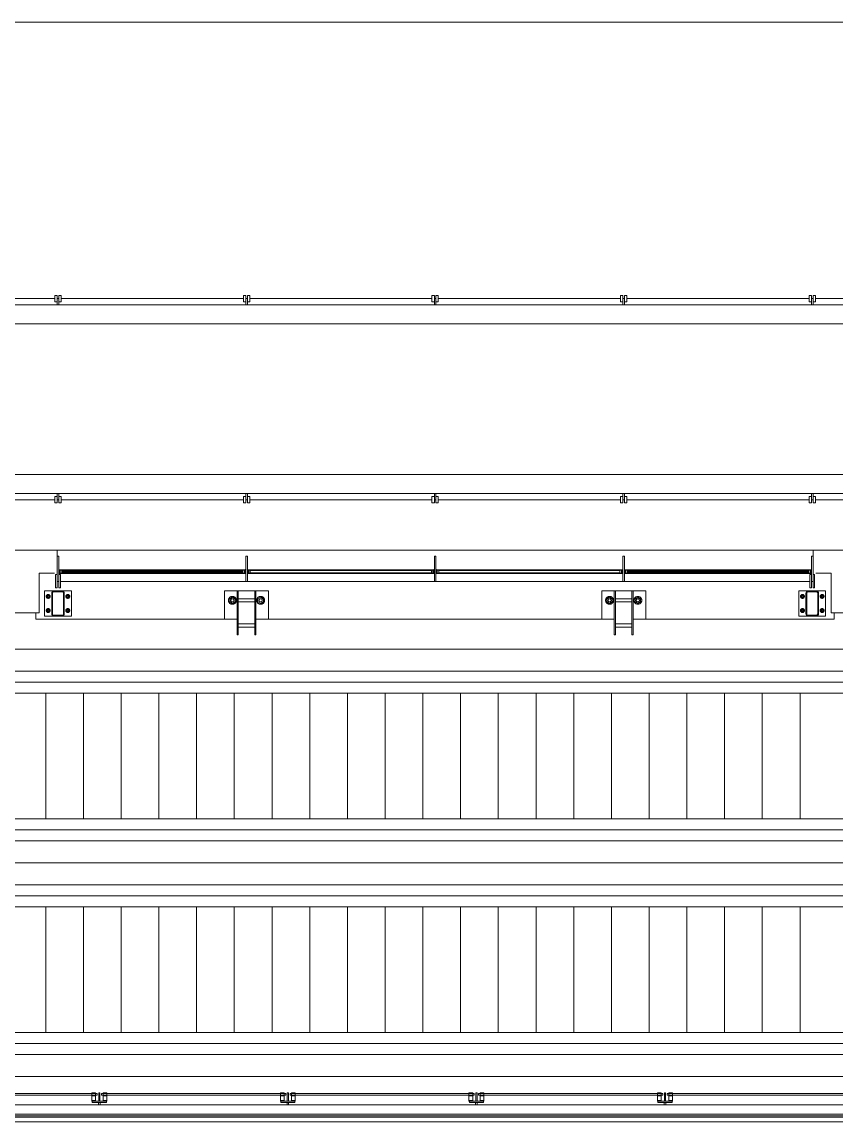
# Model space of a CAD drawing. Header units: inches. Extents: x -3410 to 5259, y -1080 to 3208.
# Drawn here: x 1177.6 to 1436.6, y 2806.8 to 3156.8 of the extents above; entities that cross this region are included whole.
import ezdxf

# ---------------------------------------------------------------- set-up
doc = ezdxf.new("R2010")
doc.units = ezdxf.units.IN
doc.header["$LTSCALE"] = 48
doc.header["$MEASUREMENT"] = 0
doc.layers.add('Venue-Walls and Doors', color=7, linetype='Continuous', lineweight=5)

msp = doc.modelspace()

# ---------------------------------------------------------------- linework, layer by layer
at = {"layer": 'Venue-Walls and Doors', "linetype": 'Continuous'}
for p, q in [((1129.28, 3156.75), (1488.78, 3156.75)), ((1188.78, 3069.75), (1188.78, 3066.75)), ((1189.28, 3069.75), (1189.28, 3066.75)), ((1248.78, 3069.75), (1248.78, 3066.75)), ((1249.28, 3069.75), (1249.28, 3066.75)), ((1308.78, 3069.75), (1308.78, 3066.75)), ((1309.28, 3069.75), (1309.28, 3066.75)), ((1368.78, 3069.75), (1368.78, 3066.75)), ((1369.28, 3069.75), (1369.28, 3066.75)), ((1428.78, 3069.75), (1428.78, 3066.75)), ((1429.28, 3069.75), (1429.28, 3066.75)), ((1129.28, 3066.75), (1488.78, 3066.75)), ((1134.28, 3068.75), (1188.03, 3068.75)), ((1189.28, 3068.75), (1188.78, 3068.75)), ((1190.03, 3068.75), (1248.03, 3068.75)), ((1249.28, 3068.75), (1248.78, 3068.75)), ((1250.03, 3068.75), (1308.03, 3068.75)), ((1309.28, 3068.75), (1308.78, 3068.75)), ((1310.03, 3068.75), (1368.03, 3068.75)), ((1369.28, 3068.75), (1368.78, 3068.75)), ((1370.03, 3068.75), (1428.03, 3068.75)), ((1429.28, 3068.75), (1428.78, 3068.75)), ((1430.03, 3068.75), (1483.78, 3068.75)), ((1117.28, 3060.75), (1500.78, 3060.75)), ((1117.28, 3012.75), (1500.78, 3012.75)), ((1129.28, 3006.75), (1488.78, 3006.75)), ((1134.28, 3004.75), (1188.03, 3004.75)), ((1189.28, 3004.75), (1188.78, 3004.75)), ((1190.03, 3004.75), (1248.03, 3004.75)), ((1249.28, 3004.75), (1248.78, 3004.75)), ((1250.03, 3004.75), (1308.03, 3004.75)), ((1309.28, 3004.75), (1308.78, 3004.75)), ((1310.03, 3004.75), (1368.03, 3004.75)), ((1369.28, 3004.75), (1368.78, 3004.75)), ((1370.03, 3004.75), (1428.03, 3004.75)), ((1429.28, 3004.75), (1428.78, 3004.75)), ((1430.03, 3004.75), (1483.78, 3004.75)), ((1795.43, 2988.75), (822.63, 2988.75)), ((1188.78, 2986.75), (1189.28, 2986.75)), ((1429.28, 2986.75), (1428.78, 2986.75)), ((1189.97, 2982.32), (1189.97, 2982.5)), ((1190.22, 2982), (1247.84, 2982)), ((1190.72, 2982.32), (1190.72, 2982.5)), ((1247.34, 2982.32), (1247.34, 2982.5)), ((1248.34, 2982.32), (1247.34, 2982.32)), ((1248.09, 2982.32), (1248.09, 2982.5)), ((1248.53, 2982.5), (1248.53, 2981.25)), ((1249.97, 2982.32), (1249.97, 2982.5)), ((1250.72, 2982.32), (1250.72, 2982.5)), ((1307.34, 2982.32), (1307.34, 2982.5)), ((1308.34, 2982.32), (1307.34, 2982.32)), ((1308.09, 2982.32), (1308.09, 2982.5)), ((1308.53, 2982.5), (1308.53, 2981.25)), ((1309.97, 2982.32), (1309.97, 2982.5)), ((1310.22, 2982.25), (1310.22, 2981.5)), ((1310.72, 2982.32), (1310.72, 2982.5)), ((1367.34, 2982.32), (1367.34, 2982.5)), ((1368.34, 2982.32), (1367.34, 2982.32)), ((1368.09, 2982.32), (1368.09, 2982.5)), ((1368.53, 2982.5), (1368.53, 2981.25)), ((1369.97, 2982.32), (1369.97, 2982.5)), ((1427.84, 2982), (1370.22, 2982)), ((1370.72, 2982.32), (1370.72, 2982.5)), ((1427.34, 2982.32), (1427.34, 2982.5)), ((1428.34, 2982.32), (1427.34, 2982.32)), ((1428.09, 2982.32), (1428.09, 2982.5)), ((1428.53, 2982.5), (1428.53, 2981.25)), ((1187.9, 2981.44), (1183.03, 2981.44)), ((1183.03, 2981.44), (1183.03, 2968.75)), ((1189.28, 2978.75), (1188.78, 2978.75)), ((1428.28, 2978.75), (1189.78, 2978.75)), ((1247.84, 2981.75), (1190.22, 2981.75)), ((1370.22, 2981.75), (1427.84, 2981.75)), ((1428.78, 2978.75), (1429.28, 2978.75)), ((1430.15, 2981.44), (1435.03, 2981.44)), ((1435.03, 2981.44), (1435.03, 2968.75)), ((1246.4, 2973.25), (1251.65, 2973.25)), ((1251.65, 2972.25), (1246.4, 2972.25)), ((1371.65, 2973.25), (1366.4, 2973.25)), ((1366.4, 2972.25), (1371.65, 2972.25)), ((1183.03, 2968.75), (831.63, 2968.75)), ((1182.03, 2966.75), (1182.03, 2968.75)), ((1435.03, 2968.75), (1786.43, 2968.75)), ((1436.03, 2966.75), (1436.03, 2968.75)), ((1246.03, 2966.75), (1182.03, 2966.75)), ((1246.4, 2965.25), (1251.65, 2965.25)), ((1366.03, 2966.75), (1252.03, 2966.75)), ((1371.65, 2965.25), (1366.4, 2965.25)), ((1372.03, 2966.75), (1436.03, 2966.75)), ((1251.65, 2964.25), (1246.4, 2964.25)), ((1366.4, 2964.25), (1371.65, 2964.25)), ((967.13, 2957.25), (1675.01, 2957.25)), ((948.26, 2950.25), (1665.88, 2950.25)), ((1665.88, 2946.75), (948.26, 2946.75)), ((1647.01, 2943.25), (967.13, 2943.25)), ((1185.13, 2903.24), (1185.13, 2943.24)), ((1197.13, 2903.24), (1197.13, 2943.24)), ((1209.13, 2903.24), (1209.13, 2943.24)), ((1221.13, 2903.24), (1221.13, 2943.24)), ((1233.13, 2903.24), (1233.13, 2943.24)), ((1245.13, 2903.24), (1245.13, 2943.24)), ((1257.13, 2903.24), (1257.13, 2943.24)), ((1269.13, 2903.24), (1269.13, 2943.24)), ((1281.13, 2903.24), (1281.13, 2943.24)), ((1293.13, 2903.24), (1293.13, 2943.24)), ((1305.13, 2903.24), (1305.13, 2943.24)), ((1317.13, 2903.24), (1317.13, 2943.24)), ((1329.13, 2903.24), (1329.13, 2943.24)), ((1341.13, 2903.24), (1341.13, 2943.24)), ((1353.13, 2903.24), (1353.13, 2943.24)), ((1365.13, 2903.24), (1365.13, 2943.24)), ((1377.13, 2903.24), (1377.13, 2943.24)), ((1389.13, 2903.24), (1389.13, 2943.24)), ((1401.13, 2903.24), (1401.13, 2943.24)), ((1413.13, 2903.24), (1413.13, 2943.24)), ((1425.13, 2903.24), (1425.13, 2943.24)), ((1647.01, 2903.24), (967.13, 2903.24)), ((1665.88, 2899.74), (948.26, 2899.75)), ((948.26, 2896.25), (1665.88, 2896.24)), ((1675.01, 2889.26), (967.13, 2889.26)), ((948.26, 2882.25), (1665.88, 2882.25)), ((1665.88, 2878.75), (948.26, 2878.75)), ((1647.01, 2875.25), (967.13, 2875.25)), ((1185.13, 2835.24), (1185.13, 2875.24)), ((1197.13, 2835.24), (1197.13, 2875.24)), ((1209.13, 2835.24), (1209.13, 2875.24)), ((1221.13, 2835.24), (1221.13, 2875.24)), ((1233.13, 2835.24), (1233.13, 2875.24)), ((1245.13, 2835.24), (1245.13, 2875.24)), ((1257.13, 2835.24), (1257.13, 2875.24)), ((1269.13, 2835.24), (1269.13, 2875.24)), ((1281.13, 2835.24), (1281.13, 2875.24)), ((1293.13, 2835.24), (1293.13, 2875.24)), ((1305.13, 2835.24), (1305.13, 2875.24)), ((1317.13, 2835.24), (1317.13, 2875.24)), ((1329.13, 2835.24), (1329.13, 2875.24)), ((1341.13, 2835.24), (1341.13, 2875.24)), ((1353.13, 2835.24), (1353.13, 2875.24)), ((1365.13, 2835.24), (1365.13, 2875.24)), ((1377.13, 2835.24), (1377.13, 2875.24)), ((1389.13, 2835.24), (1389.13, 2875.24)), ((1401.13, 2835.24), (1401.13, 2875.24)), ((1413.13, 2835.24), (1413.13, 2875.24)), ((1425.13, 2835.24), (1425.13, 2875.24)), ((967.13, 2835.25), (1647.01, 2835.25)), ((948.26, 2831.75), (1665.88, 2831.75)), ((1665.88, 2828.25), (948.26, 2828.25)), ((1199.79, 2813.4), (1199.79, 2816.09)), ((1199.79, 2816.09), (1200.98, 2816.09)), ((1200.98, 2815.9), (1199.79, 2815.9)), ((1200.98, 2815.28), (1199.79, 2815.28)), ((1200.98, 2815.09), (1199.79, 2815.09)), ((1200.98, 2816.09), (1200.98, 2813.4)), ((1201.98, 2813.4), (1201.98, 2816.03)), ((1201.98, 2816.03), (1202.36, 2816.03)), ((1202.36, 2816.03), (1202.36, 2813.4)), ((1203.36, 2813.4), (1203.36, 2816.09)), ((1203.36, 2816.09), (1204.54, 2816.09)), ((1203.36, 2815.9), (1204.54, 2815.9)), ((1203.36, 2815.28), (1204.54, 2815.28)), ((1203.36, 2815.09), (1204.54, 2815.09)), ((1204.54, 2816.09), (1204.54, 2813.4)), ((1259.79, 2813.4), (1259.79, 2816.09)), ((1259.79, 2816.09), (1260.98, 2816.09)), ((1260.98, 2815.9), (1259.79, 2815.9)), ((1260.98, 2815.28), (1259.79, 2815.28)), ((1260.98, 2815.09), (1259.79, 2815.09)), ((1260.98, 2816.09), (1260.98, 2813.4)), ((1261.98, 2813.4), (1261.98, 2816.03)), ((1261.98, 2816.03), (1262.36, 2816.03)), ((1262.36, 2816.03), (1262.36, 2813.4)), ((1263.36, 2813.4), (1263.36, 2816.09)), ((1263.36, 2816.09), (1264.54, 2816.09)), ((1263.36, 2815.9), (1264.54, 2815.9)), ((1263.36, 2815.28), (1264.54, 2815.28)), ((1263.36, 2815.09), (1264.54, 2815.09)), ((1264.54, 2816.09), (1264.54, 2813.4)), ((1319.79, 2813.4), (1319.79, 2816.09)), ((1319.79, 2816.09), (1320.98, 2816.09)), ((1320.98, 2815.9), (1319.79, 2815.9)), ((1320.98, 2815.28), (1319.79, 2815.28)), ((1320.98, 2815.09), (1319.79, 2815.09)), ((1320.98, 2816.09), (1320.98, 2813.4)), ((1321.98, 2813.4), (1321.98, 2816.03)), ((1321.98, 2816.03), (1322.36, 2816.03)), ((1322.36, 2816.03), (1322.36, 2813.4)), ((1323.36, 2813.4), (1323.36, 2816.09)), ((1323.36, 2816.09), (1324.54, 2816.09)), ((1323.36, 2815.9), (1324.54, 2815.9)), ((1323.36, 2815.28), (1324.54, 2815.28)), ((1323.36, 2815.09), (1324.54, 2815.09)), ((1324.54, 2816.09), (1324.54, 2813.4)), ((1379.79, 2813.4), (1379.79, 2816.09)), ((1379.79, 2816.09), (1380.98, 2816.09)), ((1380.98, 2815.9), (1379.79, 2815.9)), ((1380.98, 2815.28), (1379.79, 2815.28)), ((1380.98, 2815.09), (1379.79, 2815.09)), ((1380.98, 2816.09), (1380.98, 2813.4)), ((1381.98, 2813.4), (1381.98, 2816.03)), ((1381.98, 2816.03), (1382.36, 2816.03)), ((1382.36, 2816.03), (1382.36, 2813.4)), ((1383.36, 2813.4), (1383.36, 2816.09)), ((1383.36, 2816.09), (1384.54, 2816.09)), ((1383.36, 2815.9), (1384.54, 2815.9)), ((1383.36, 2815.28), (1384.54, 2815.28)), ((1383.36, 2815.09), (1384.54, 2815.09)), ((1384.54, 2816.09), (1384.54, 2813.4)), ((1625.25, 2812.28), (846.16, 2812.28)), ((1200.98, 2813.59), (1199.79, 2813.59)), ((1204.54, 2813.4), (1199.79, 2813.4)), ((1199.92, 2813.03), (1199.92, 2813.4)), ((1204.42, 2813.03), (1199.92, 2813.03)), ((1201.92, 2812.28), (1201.92, 2813.03)), ((1202.42, 2813.03), (1202.42, 2812.28)), ((1203.36, 2813.59), (1204.54, 2813.59)), ((1204.42, 2813.4), (1204.42, 2813.03)), ((1260.98, 2813.59), (1259.79, 2813.59)), ((1264.54, 2813.4), (1259.79, 2813.4)), ((1259.92, 2813.03), (1259.92, 2813.4)), ((1264.42, 2813.03), (1259.92, 2813.03)), ((1261.92, 2812.28), (1261.92, 2813.03)), ((1262.42, 2813.03), (1262.42, 2812.28)), ((1263.36, 2813.59), (1264.54, 2813.59)), ((1264.42, 2813.4), (1264.42, 2813.03)), ((1320.98, 2813.59), (1319.79, 2813.59)), ((1324.54, 2813.4), (1319.79, 2813.4)), ((1319.92, 2813.03), (1319.92, 2813.4)), ((1324.42, 2813.03), (1319.92, 2813.03)), ((1321.92, 2812.28), (1321.92, 2813.03)), ((1322.42, 2813.03), (1322.42, 2812.28)), ((1323.36, 2813.59), (1324.54, 2813.59)), ((1324.42, 2813.4), (1324.42, 2813.03)), ((1380.98, 2813.59), (1379.79, 2813.59)), ((1384.54, 2813.4), (1379.79, 2813.4)), ((1379.92, 2813.03), (1379.92, 2813.4)), ((1384.42, 2813.03), (1379.92, 2813.03)), ((1381.92, 2812.28), (1381.92, 2813.03)), ((1382.42, 2813.03), (1382.42, 2812.28)), ((1383.36, 2813.59), (1384.54, 2813.59)), ((1384.42, 2813.4), (1384.42, 2813.03)), ((1629.25, 2808.28), (842.16, 2808.28)), ((842.63, 2808.75), (1628.78, 2808.75)), ((1628.26, 2809.27), (843.16, 2809.27)), ((1630.75, 2806.78), (840.66, 2806.78))]:
    msp.add_line(p, q, dxfattribs=at)
at = {"layer": 'Venue-Walls and Doors', "linetype": 'Continuous', "flags": 128}
for points in [[(1188.78, 3067.75), (1188.03, 3067.75), (1188.03, 3069.75), (1188.78, 3069.75)], [(1189.28, 3067.75), (1190.03, 3067.75), (1190.03, 3069.75), (1189.28, 3069.75)], [(1248.78, 3067.75), (1248.03, 3067.75), (1248.03, 3069.75), (1248.78, 3069.75)], [(1249.28, 3067.75), (1250.03, 3067.75), (1250.03, 3069.75), (1249.28, 3069.75)], [(1308.78, 3067.75), (1308.03, 3067.75), (1308.03, 3069.75), (1308.78, 3069.75)], [(1309.28, 3067.75), (1310.03, 3067.75), (1310.03, 3069.75), (1309.28, 3069.75)], [(1368.78, 3067.75), (1368.03, 3067.75), (1368.03, 3069.75), (1368.78, 3069.75)], [(1369.28, 3067.75), (1370.03, 3067.75), (1370.03, 3069.75), (1369.28, 3069.75)], [(1428.78, 3067.75), (1428.03, 3067.75), (1428.03, 3069.75), (1428.78, 3069.75)], [(1429.28, 3067.75), (1430.03, 3067.75), (1430.03, 3069.75), (1429.28, 3069.75)], [(1188.78, 3005.75), (1188.03, 3005.75), (1188.03, 3003.75), (1188.78, 3003.75), (1188.78, 3006.75)], [(1189.28, 3005.75), (1190.03, 3005.75), (1190.03, 3003.75), (1189.28, 3003.75), (1189.28, 3006.75)], [(1248.78, 3005.75), (1248.03, 3005.75), (1248.03, 3003.75), (1248.78, 3003.75), (1248.78, 3006.75)], [(1249.28, 3005.75), (1250.03, 3005.75), (1250.03, 3003.75), (1249.28, 3003.75), (1249.28, 3006.75)], [(1308.78, 3005.75), (1308.03, 3005.75), (1308.03, 3003.75), (1308.78, 3003.75), (1308.78, 3006.75)], [(1309.28, 3005.75), (1310.03, 3005.75), (1310.03, 3003.75), (1309.28, 3003.75), (1309.28, 3006.75)], [(1368.78, 3005.75), (1368.03, 3005.75), (1368.03, 3003.75), (1368.78, 3003.75), (1368.78, 3006.75)], [(1369.28, 3005.75), (1370.03, 3005.75), (1370.03, 3003.75), (1369.28, 3003.75), (1369.28, 3006.75)], [(1428.78, 3005.75), (1428.03, 3005.75), (1428.03, 3003.75), (1428.78, 3003.75), (1428.78, 3006.75)], [(1429.28, 3005.75), (1430.03, 3005.75), (1430.03, 3003.75), (1429.28, 3003.75), (1429.28, 3006.75)], [(1188.78, 2988.75), (1188.78, 2976.75), (1188.28, 2976.75), (1188.28, 2981), (1188.78, 2981)], [(1189.28, 2986.75), (1189.28, 2976.75), (1189.78, 2976.75), (1189.78, 2981), (1189.28, 2981)], [(1248.78, 2978.75), (1248.78, 2986.75), (1249.28, 2986.75), (1249.28, 2978.75)], [(1309.28, 2978.75), (1309.28, 2986.75), (1308.78, 2986.75), (1308.78, 2978.75)], [(1369.28, 2978.75), (1369.28, 2986.75), (1368.78, 2986.75), (1368.78, 2978.75)], [(1428.78, 2986.75), (1428.78, 2976.75), (1428.28, 2976.75), (1428.28, 2981), (1428.78, 2981)], [(1429.28, 2988.75), (1429.28, 2976.75), (1429.78, 2976.75), (1429.78, 2981), (1429.28, 2981)], [(1248.53, 2982.5), (1189.53, 2982.5), (1189.53, 2981.25), (1248.53, 2981.25)], [(1190.72, 2981.25), (1190.72, 2981.44), (1189.72, 2981.44), (1189.72, 2982.32), (1190.72, 2982.32)], [(1247.34, 2981.25), (1247.34, 2981.44), (1248.34, 2981.44), (1248.34, 2982.32)], [(1308.53, 2982.5), (1249.53, 2982.5), (1249.53, 2981.25), (1308.53, 2981.25)], [(1250.72, 2981.25), (1250.72, 2981.44), (1249.72, 2981.44), (1249.72, 2982.32), (1250.72, 2982.32)], [(1307.34, 2981.25), (1307.34, 2981.44), (1308.34, 2981.44), (1308.34, 2982.32)], [(1368.53, 2982.5), (1309.53, 2982.5), (1309.53, 2981.25), (1368.53, 2981.25)], [(1310.72, 2981.25), (1310.72, 2981.44), (1309.72, 2981.44), (1309.72, 2982.32), (1310.72, 2982.32)], [(1310.22, 2981.5), (1367.84, 2981.5), (1367.84, 2982.25), (1310.22, 2982.25)], [(1367.34, 2981.25), (1367.34, 2981.44), (1368.34, 2981.44), (1368.34, 2982.32)], [(1428.53, 2982.5), (1369.53, 2982.5), (1369.53, 2981.25), (1428.53, 2981.25)], [(1370.72, 2981.25), (1370.72, 2981.44), (1369.72, 2981.44), (1369.72, 2982.32), (1370.72, 2982.32)], [(1427.34, 2981.25), (1427.34, 2981.44), (1428.34, 2981.44), (1428.34, 2982.32)], [(1242.03, 2966.75), (1242.03, 2975.75), (1256.03, 2975.75), (1256.03, 2966.75)], [(1246.03, 2975.75), (1246.03, 2961.75), (1246.4, 2961.75), (1246.4, 2975.75)], [(1251.65, 2975.75), (1251.65, 2961.75), (1252.03, 2961.75), (1252.03, 2975.75)], [(1376.03, 2966.75), (1376.03, 2975.75), (1362.03, 2975.75), (1362.03, 2966.75)], [(1366.4, 2975.75), (1366.4, 2961.75), (1366.03, 2961.75), (1366.03, 2975.75)], [(1372.03, 2975.75), (1372.03, 2961.75), (1371.65, 2961.75), (1371.65, 2975.75)], [(967.13, 2828.25), (967.13, 2821.25), (1625.25, 2821.25)]]:
    msp.add_lwpolyline(points, dxfattribs=at)
for points in [[(1247.84, 2982.25), (1247.84, 2981.5), (1190.22, 2981.5), (1190.22, 2982.25)], [(1307.84, 2982.25), (1307.84, 2981.5), (1250.22, 2981.5), (1250.22, 2982.25)], [(1370.22, 2982.25), (1370.22, 2981.5), (1427.84, 2981.5), (1427.84, 2982.25)], [(1193.28, 2975.75), (1184.78, 2975.75), (1184.78, 2967.75), (1193.28, 2967.75)], [(1424.78, 2975.75), (1433.28, 2975.75), (1433.28, 2967.75), (1424.78, 2967.75)], [(1186.53, 2974), (1186.53, 2973.94), (1186.52, 2973.88), (1186.5, 2973.82), (1186.48, 2973.76), (1186.46, 2973.71), (1186.42, 2973.66), (1186.39, 2973.61), (1186.35, 2973.56), (1186.3, 2973.52), (1186.25, 2973.48), (1186.2, 2973.45), (1186.14, 2973.42), (1186.09, 2973.4), (1186.03, 2973.39), (1185.97, 2973.38), (1185.9, 2973.38), (1185.84, 2973.38), (1185.78, 2973.39), (1185.72, 2973.4), (1185.67, 2973.42), (1185.61, 2973.45), (1185.56, 2973.48), (1185.51, 2973.52), (1185.46, 2973.56), (1185.42, 2973.61), (1185.38, 2973.66), (1185.35, 2973.71), (1185.33, 2973.76), (1185.31, 2973.82), (1185.29, 2973.88), (1185.28, 2973.94), (1185.28, 2974), (1185.28, 2974.06), (1185.29, 2974.12), (1185.31, 2974.18), (1185.33, 2974.24), (1185.35, 2974.3), (1185.38, 2974.35), (1185.42, 2974.4), (1185.46, 2974.44), (1185.51, 2974.49), (1185.56, 2974.52), (1185.61, 2974.55), (1185.67, 2974.58), (1185.72, 2974.6), (1185.78, 2974.62), (1185.84, 2974.62), (1185.9, 2974.63), (1185.97, 2974.62), (1186.03, 2974.62), (1186.09, 2974.6), (1186.14, 2974.58), (1186.2, 2974.55), (1186.25, 2974.52), (1186.3, 2974.49), (1186.35, 2974.44), (1186.39, 2974.4), (1186.42, 2974.35), (1186.46, 2974.3), (1186.48, 2974.24), (1186.5, 2974.18), (1186.52, 2974.12), (1186.53, 2974.06)], [(1185.9, 2973.5), (1185.47, 2973.75), (1185.47, 2974.25), (1185.9, 2974.5), (1186.34, 2974.25), (1186.34, 2973.75)], [(1186.15, 2974), (1186.15, 2973.98), (1186.15, 2973.95), (1186.14, 2973.93), (1186.14, 2973.91), (1186.12, 2973.88), (1186.11, 2973.86), (1186.1, 2973.84), (1186.08, 2973.83), (1186.06, 2973.81), (1186.04, 2973.79), (1186.02, 2973.78), (1186, 2973.77), (1185.98, 2973.76), (1185.95, 2973.76), (1185.93, 2973.75), (1185.9, 2973.75), (1185.88, 2973.75), (1185.86, 2973.76), (1185.83, 2973.76), (1185.81, 2973.77), (1185.79, 2973.78), (1185.77, 2973.79), (1185.75, 2973.81), (1185.73, 2973.83), (1185.71, 2973.84), (1185.7, 2973.86), (1185.68, 2973.88), (1185.67, 2973.91), (1185.67, 2973.93), (1185.66, 2973.95), (1185.66, 2973.98), (1185.65, 2974), (1185.66, 2974.03), (1185.66, 2974.05), (1185.67, 2974.07), (1185.67, 2974.1), (1185.68, 2974.12), (1185.7, 2974.14), (1185.71, 2974.16), (1185.73, 2974.18), (1185.75, 2974.2), (1185.77, 2974.21), (1185.79, 2974.22), (1185.81, 2974.23), (1185.83, 2974.24), (1185.86, 2974.25), (1185.88, 2974.25), (1185.9, 2974.25), (1185.93, 2974.25), (1185.95, 2974.25), (1185.98, 2974.24), (1186, 2974.23), (1186.02, 2974.22), (1186.04, 2974.21), (1186.06, 2974.2), (1186.08, 2974.18), (1186.1, 2974.16), (1186.11, 2974.14), (1186.12, 2974.12), (1186.14, 2974.1), (1186.14, 2974.07), (1186.15, 2974.05), (1186.15, 2974.03)], [(1192.78, 2974), (1192.78, 2973.94), (1192.77, 2973.88), (1192.75, 2973.82), (1192.73, 2973.76), (1192.71, 2973.71), (1192.67, 2973.66), (1192.64, 2973.61), (1192.6, 2973.56), (1192.55, 2973.52), (1192.5, 2973.48), (1192.45, 2973.45), (1192.39, 2973.42), (1192.34, 2973.4), (1192.28, 2973.39), (1192.22, 2973.38), (1192.15, 2973.38), (1192.09, 2973.38), (1192.03, 2973.39), (1191.97, 2973.4), (1191.92, 2973.42), (1191.86, 2973.45), (1191.81, 2973.48), (1191.76, 2973.52), (1191.71, 2973.56), (1191.67, 2973.61), (1191.63, 2973.66), (1191.6, 2973.71), (1191.58, 2973.76), (1191.56, 2973.82), (1191.54, 2973.88), (1191.53, 2973.94), (1191.53, 2974), (1191.53, 2974.06), (1191.54, 2974.12), (1191.56, 2974.18), (1191.58, 2974.24), (1191.6, 2974.3), (1191.63, 2974.35), (1191.67, 2974.4), (1191.71, 2974.44), (1191.76, 2974.49), (1191.81, 2974.52), (1191.86, 2974.55), (1191.92, 2974.58), (1191.97, 2974.6), (1192.03, 2974.62), (1192.09, 2974.62), (1192.15, 2974.63), (1192.22, 2974.62), (1192.28, 2974.62), (1192.34, 2974.6), (1192.39, 2974.58), (1192.45, 2974.55), (1192.5, 2974.52), (1192.55, 2974.49), (1192.6, 2974.44), (1192.64, 2974.4), (1192.67, 2974.35), (1192.71, 2974.3), (1192.73, 2974.24), (1192.75, 2974.18), (1192.77, 2974.12), (1192.78, 2974.06)], [(1192.15, 2973.5), (1192.59, 2973.75), (1192.59, 2974.25), (1192.15, 2974.5), (1191.72, 2974.25), (1191.72, 2973.75)], [(1192.4, 2974), (1192.4, 2973.98), (1192.4, 2973.95), (1192.39, 2973.93), (1192.39, 2973.91), (1192.37, 2973.88), (1192.36, 2973.86), (1192.35, 2973.84), (1192.33, 2973.83), (1192.31, 2973.81), (1192.29, 2973.79), (1192.27, 2973.78), (1192.25, 2973.77), (1192.23, 2973.76), (1192.2, 2973.76), (1192.18, 2973.75), (1192.15, 2973.75), (1192.13, 2973.75), (1192.11, 2973.76), (1192.08, 2973.76), (1192.06, 2973.77), (1192.04, 2973.78), (1192.02, 2973.79), (1192, 2973.81), (1191.98, 2973.83), (1191.96, 2973.84), (1191.95, 2973.86), (1191.93, 2973.88), (1191.92, 2973.91), (1191.92, 2973.93), (1191.91, 2973.95), (1191.91, 2973.98), (1191.9, 2974), (1191.91, 2974.03), (1191.91, 2974.05), (1191.92, 2974.07), (1191.92, 2974.1), (1191.93, 2974.12), (1191.95, 2974.14), (1191.96, 2974.16), (1191.98, 2974.18), (1192, 2974.2), (1192.02, 2974.21), (1192.04, 2974.22), (1192.06, 2974.23), (1192.08, 2974.24), (1192.11, 2974.25), (1192.13, 2974.25), (1192.15, 2974.25), (1192.18, 2974.25), (1192.2, 2974.25), (1192.23, 2974.24), (1192.25, 2974.23), (1192.27, 2974.22), (1192.29, 2974.21), (1192.31, 2974.2), (1192.33, 2974.18), (1192.35, 2974.16), (1192.36, 2974.14), (1192.37, 2974.12), (1192.39, 2974.1), (1192.39, 2974.07), (1192.4, 2974.05), (1192.4, 2974.03)], [(1245.78, 2972.75), (1245.77, 2972.63), (1245.76, 2972.51), (1245.73, 2972.39), (1245.68, 2972.27), (1245.63, 2972.16), (1245.57, 2972.06), (1245.5, 2971.96), (1245.41, 2971.87), (1245.32, 2971.79), (1245.22, 2971.71), (1245.12, 2971.65), (1245.01, 2971.6), (1244.89, 2971.56), (1244.77, 2971.53), (1244.65, 2971.51), (1244.53, 2971.5), (1244.41, 2971.51), (1244.29, 2971.53), (1244.17, 2971.56), (1244.05, 2971.6), (1243.94, 2971.65), (1243.83, 2971.71), (1243.74, 2971.79), (1243.65, 2971.87), (1243.56, 2971.96), (1243.49, 2972.06), (1243.43, 2972.16), (1243.37, 2972.27), (1243.33, 2972.39), (1243.3, 2972.51), (1243.29, 2972.63), (1243.28, 2972.75), (1243.29, 2972.87), (1243.3, 2973), (1243.33, 2973.12), (1243.37, 2973.23), (1243.43, 2973.34), (1243.49, 2973.45), (1243.56, 2973.55), (1243.65, 2973.64), (1243.74, 2973.72), (1243.83, 2973.79), (1243.94, 2973.85), (1244.05, 2973.91), (1244.17, 2973.95), (1244.29, 2973.98), (1244.41, 2974), (1244.53, 2974), (1244.65, 2974), (1244.77, 2973.98), (1244.89, 2973.95), (1245.01, 2973.91), (1245.12, 2973.85), (1245.22, 2973.79), (1245.32, 2973.72), (1245.41, 2973.64), (1245.5, 2973.55), (1245.57, 2973.45), (1245.63, 2973.34), (1245.68, 2973.23), (1245.73, 2973.12), (1245.76, 2973), (1245.77, 2972.87)], [(1244.53, 2971.75), (1243.66, 2972.25), (1243.66, 2973.25), (1244.53, 2973.75), (1245.4, 2973.25), (1245.4, 2972.25)], [(1245.03, 2972.75), (1245.03, 2972.7), (1245.02, 2972.65), (1245.01, 2972.61), (1244.99, 2972.56), (1244.97, 2972.52), (1244.95, 2972.47), (1244.92, 2972.44), (1244.88, 2972.4), (1244.85, 2972.37), (1244.81, 2972.34), (1244.77, 2972.31), (1244.72, 2972.29), (1244.67, 2972.27), (1244.63, 2972.26), (1244.58, 2972.25), (1244.53, 2972.25), (1244.48, 2972.25), (1244.43, 2972.26), (1244.38, 2972.27), (1244.34, 2972.29), (1244.29, 2972.31), (1244.25, 2972.34), (1244.21, 2972.37), (1244.18, 2972.4), (1244.14, 2972.44), (1244.11, 2972.47), (1244.09, 2972.52), (1244.07, 2972.56), (1244.05, 2972.61), (1244.04, 2972.65), (1244.03, 2972.7), (1244.03, 2972.75), (1244.03, 2972.8), (1244.04, 2972.85), (1244.05, 2972.9), (1244.07, 2972.94), (1244.09, 2972.99), (1244.11, 2973.03), (1244.14, 2973.07), (1244.18, 2973.11), (1244.21, 2973.14), (1244.25, 2973.17), (1244.29, 2973.19), (1244.34, 2973.21), (1244.38, 2973.23), (1244.43, 2973.24), (1244.48, 2973.25), (1244.53, 2973.25), (1244.58, 2973.25), (1244.63, 2973.24), (1244.67, 2973.23), (1244.72, 2973.21), (1244.77, 2973.19), (1244.81, 2973.17), (1244.85, 2973.14), (1244.88, 2973.11), (1244.92, 2973.07), (1244.95, 2973.03), (1244.97, 2972.99), (1244.99, 2972.94), (1245.01, 2972.9), (1245.02, 2972.85), (1245.03, 2972.8)], [(1254.78, 2972.75), (1254.77, 2972.63), (1254.76, 2972.51), (1254.73, 2972.39), (1254.68, 2972.27), (1254.63, 2972.16), (1254.57, 2972.06), (1254.5, 2971.96), (1254.41, 2971.87), (1254.32, 2971.79), (1254.22, 2971.71), (1254.12, 2971.65), (1254.01, 2971.6), (1253.89, 2971.56), (1253.77, 2971.53), (1253.65, 2971.51), (1253.53, 2971.5), (1253.41, 2971.51), (1253.29, 2971.53), (1253.17, 2971.56), (1253.05, 2971.6), (1252.94, 2971.65), (1252.83, 2971.71), (1252.74, 2971.79), (1252.65, 2971.87), (1252.56, 2971.96), (1252.49, 2972.06), (1252.43, 2972.16), (1252.37, 2972.27), (1252.33, 2972.39), (1252.3, 2972.51), (1252.29, 2972.63), (1252.28, 2972.75), (1252.29, 2972.87), (1252.3, 2973), (1252.33, 2973.12), (1252.37, 2973.23), (1252.43, 2973.34), (1252.49, 2973.45), (1252.56, 2973.55), (1252.65, 2973.64), (1252.74, 2973.72), (1252.83, 2973.79), (1252.94, 2973.85), (1253.05, 2973.91), (1253.17, 2973.95), (1253.29, 2973.98), (1253.41, 2974), (1253.53, 2974), (1253.65, 2974), (1253.77, 2973.98), (1253.89, 2973.95), (1254.01, 2973.91), (1254.12, 2973.85), (1254.22, 2973.79), (1254.32, 2973.72), (1254.41, 2973.64), (1254.5, 2973.55), (1254.57, 2973.45), (1254.63, 2973.34), (1254.68, 2973.23), (1254.73, 2973.12), (1254.76, 2973), (1254.77, 2972.87)], [(1253.53, 2971.75), (1254.4, 2972.25), (1254.4, 2973.25), (1253.53, 2973.75), (1252.66, 2973.25), (1252.66, 2972.25)], [(1254.03, 2972.75), (1254.03, 2972.7), (1254.02, 2972.65), (1254.01, 2972.61), (1253.99, 2972.56), (1253.97, 2972.52), (1253.95, 2972.47), (1253.92, 2972.44), (1253.88, 2972.4), (1253.85, 2972.37), (1253.81, 2972.34), (1253.77, 2972.31), (1253.72, 2972.29), (1253.67, 2972.27), (1253.63, 2972.26), (1253.58, 2972.25), (1253.53, 2972.25), (1253.48, 2972.25), (1253.43, 2972.26), (1253.38, 2972.27), (1253.34, 2972.29), (1253.29, 2972.31), (1253.25, 2972.34), (1253.21, 2972.37), (1253.18, 2972.4), (1253.14, 2972.44), (1253.11, 2972.47), (1253.09, 2972.52), (1253.07, 2972.56), (1253.05, 2972.61), (1253.04, 2972.65), (1253.03, 2972.7), (1253.03, 2972.75), (1253.03, 2972.8), (1253.04, 2972.85), (1253.05, 2972.9), (1253.07, 2972.94), (1253.09, 2972.99), (1253.11, 2973.03), (1253.14, 2973.07), (1253.18, 2973.11), (1253.21, 2973.14), (1253.25, 2973.17), (1253.29, 2973.19), (1253.34, 2973.21), (1253.38, 2973.23), (1253.43, 2973.24), (1253.48, 2973.25), (1253.53, 2973.25), (1253.58, 2973.25), (1253.63, 2973.24), (1253.67, 2973.23), (1253.72, 2973.21), (1253.77, 2973.19), (1253.81, 2973.17), (1253.85, 2973.14), (1253.88, 2973.11), (1253.92, 2973.07), (1253.95, 2973.03), (1253.97, 2972.99), (1253.99, 2972.94), (1254.01, 2972.9), (1254.02, 2972.85), (1254.03, 2972.8)], [(1365.78, 2972.75), (1365.77, 2972.63), (1365.76, 2972.51), (1365.73, 2972.39), (1365.68, 2972.27), (1365.63, 2972.16), (1365.57, 2972.06), (1365.5, 2971.96), (1365.41, 2971.87), (1365.32, 2971.79), (1365.22, 2971.71), (1365.12, 2971.65), (1365.01, 2971.6), (1364.89, 2971.56), (1364.77, 2971.53), (1364.65, 2971.51), (1364.53, 2971.5), (1364.41, 2971.51), (1364.29, 2971.53), (1364.17, 2971.56), (1364.05, 2971.6), (1363.94, 2971.65), (1363.83, 2971.71), (1363.74, 2971.79), (1363.65, 2971.87), (1363.56, 2971.96), (1363.49, 2972.06), (1363.43, 2972.16), (1363.37, 2972.27), (1363.33, 2972.39), (1363.3, 2972.51), (1363.29, 2972.63), (1363.28, 2972.75), (1363.29, 2972.87), (1363.3, 2973), (1363.33, 2973.12), (1363.37, 2973.23), (1363.43, 2973.34), (1363.49, 2973.45), (1363.56, 2973.55), (1363.65, 2973.64), (1363.74, 2973.72), (1363.83, 2973.79), (1363.94, 2973.85), (1364.05, 2973.91), (1364.17, 2973.95), (1364.29, 2973.98), (1364.41, 2974), (1364.53, 2974), (1364.65, 2974), (1364.77, 2973.98), (1364.89, 2973.95), (1365.01, 2973.91), (1365.12, 2973.85), (1365.22, 2973.79), (1365.32, 2973.72), (1365.41, 2973.64), (1365.5, 2973.55), (1365.57, 2973.45), (1365.63, 2973.34), (1365.68, 2973.23), (1365.73, 2973.12), (1365.76, 2973), (1365.77, 2972.87)], [(1364.53, 2971.75), (1363.66, 2972.25), (1363.66, 2973.25), (1364.53, 2973.75), (1365.4, 2973.25), (1365.4, 2972.25)], [(1365.03, 2972.75), (1365.03, 2972.7), (1365.02, 2972.65), (1365.01, 2972.61), (1364.99, 2972.56), (1364.97, 2972.52), (1364.95, 2972.47), (1364.92, 2972.44), (1364.88, 2972.4), (1364.85, 2972.37), (1364.81, 2972.34), (1364.77, 2972.31), (1364.72, 2972.29), (1364.67, 2972.27), (1364.63, 2972.26), (1364.58, 2972.25), (1364.53, 2972.25), (1364.48, 2972.25), (1364.43, 2972.26), (1364.38, 2972.27), (1364.34, 2972.29), (1364.29, 2972.31), (1364.25, 2972.34), (1364.21, 2972.37), (1364.18, 2972.4), (1364.14, 2972.44), (1364.11, 2972.47), (1364.09, 2972.52), (1364.07, 2972.56), (1364.05, 2972.61), (1364.04, 2972.65), (1364.03, 2972.7), (1364.03, 2972.75), (1364.03, 2972.8), (1364.04, 2972.85), (1364.05, 2972.9), (1364.07, 2972.94), (1364.09, 2972.99), (1364.11, 2973.03), (1364.14, 2973.07), (1364.18, 2973.11), (1364.21, 2973.14), (1364.25, 2973.17), (1364.29, 2973.19), (1364.34, 2973.21), (1364.38, 2973.23), (1364.43, 2973.24), (1364.48, 2973.25), (1364.53, 2973.25), (1364.58, 2973.25), (1364.63, 2973.24), (1364.67, 2973.23), (1364.72, 2973.21), (1364.77, 2973.19), (1364.81, 2973.17), (1364.85, 2973.14), (1364.88, 2973.11), (1364.92, 2973.07), (1364.95, 2973.03), (1364.97, 2972.99), (1364.99, 2972.94), (1365.01, 2972.9), (1365.02, 2972.85), (1365.03, 2972.8)], [(1374.78, 2972.75), (1374.77, 2972.63), (1374.76, 2972.51), (1374.73, 2972.39), (1374.68, 2972.27), (1374.63, 2972.16), (1374.57, 2972.06), (1374.5, 2971.96), (1374.41, 2971.87), (1374.32, 2971.79), (1374.22, 2971.71), (1374.12, 2971.65), (1374.01, 2971.6), (1373.89, 2971.56), (1373.77, 2971.53), (1373.65, 2971.51), (1373.53, 2971.5), (1373.41, 2971.51), (1373.29, 2971.53), (1373.17, 2971.56), (1373.05, 2971.6), (1372.94, 2971.65), (1372.83, 2971.71), (1372.74, 2971.79), (1372.65, 2971.87), (1372.56, 2971.96), (1372.49, 2972.06), (1372.43, 2972.16), (1372.37, 2972.27), (1372.33, 2972.39), (1372.3, 2972.51), (1372.29, 2972.63), (1372.28, 2972.75), (1372.29, 2972.87), (1372.3, 2973), (1372.33, 2973.12), (1372.37, 2973.23), (1372.43, 2973.34), (1372.49, 2973.45), (1372.56, 2973.55), (1372.65, 2973.64), (1372.74, 2973.72), (1372.83, 2973.79), (1372.94, 2973.85), (1373.05, 2973.91), (1373.17, 2973.95), (1373.29, 2973.98), (1373.41, 2974), (1373.53, 2974), (1373.65, 2974), (1373.77, 2973.98), (1373.89, 2973.95), (1374.01, 2973.91), (1374.12, 2973.85), (1374.22, 2973.79), (1374.32, 2973.72), (1374.41, 2973.64), (1374.5, 2973.55), (1374.57, 2973.45), (1374.63, 2973.34), (1374.68, 2973.23), (1374.73, 2973.12), (1374.76, 2973), (1374.77, 2972.87)], [(1373.53, 2971.75), (1374.4, 2972.25), (1374.4, 2973.25), (1373.53, 2973.75), (1372.66, 2973.25), (1372.66, 2972.25)], [(1374.03, 2972.75), (1374.03, 2972.7), (1374.02, 2972.65), (1374.01, 2972.61), (1373.99, 2972.56), (1373.97, 2972.52), (1373.95, 2972.47), (1373.92, 2972.44), (1373.88, 2972.4), (1373.85, 2972.37), (1373.81, 2972.34), (1373.77, 2972.31), (1373.72, 2972.29), (1373.67, 2972.27), (1373.63, 2972.26), (1373.58, 2972.25), (1373.53, 2972.25), (1373.48, 2972.25), (1373.43, 2972.26), (1373.38, 2972.27), (1373.34, 2972.29), (1373.29, 2972.31), (1373.25, 2972.34), (1373.21, 2972.37), (1373.18, 2972.4), (1373.14, 2972.44), (1373.11, 2972.47), (1373.09, 2972.52), (1373.07, 2972.56), (1373.05, 2972.61), (1373.04, 2972.65), (1373.03, 2972.7), (1373.03, 2972.75), (1373.03, 2972.8), (1373.04, 2972.85), (1373.05, 2972.9), (1373.07, 2972.94), (1373.09, 2972.99), (1373.11, 2973.03), (1373.14, 2973.07), (1373.18, 2973.11), (1373.21, 2973.14), (1373.25, 2973.17), (1373.29, 2973.19), (1373.34, 2973.21), (1373.38, 2973.23), (1373.43, 2973.24), (1373.48, 2973.25), (1373.53, 2973.25), (1373.58, 2973.25), (1373.63, 2973.24), (1373.67, 2973.23), (1373.72, 2973.21), (1373.77, 2973.19), (1373.81, 2973.17), (1373.85, 2973.14), (1373.88, 2973.11), (1373.92, 2973.07), (1373.95, 2973.03), (1373.97, 2972.99), (1373.99, 2972.94), (1374.01, 2972.9), (1374.02, 2972.85), (1374.03, 2972.8)], [(1426.53, 2974), (1426.53, 2973.94), (1426.52, 2973.88), (1426.5, 2973.82), (1426.48, 2973.76), (1426.46, 2973.71), (1426.42, 2973.66), (1426.39, 2973.61), (1426.35, 2973.56), (1426.3, 2973.52), (1426.25, 2973.48), (1426.2, 2973.45), (1426.14, 2973.42), (1426.09, 2973.4), (1426.03, 2973.39), (1425.97, 2973.38), (1425.9, 2973.38), (1425.84, 2973.38), (1425.78, 2973.39), (1425.72, 2973.4), (1425.67, 2973.42), (1425.61, 2973.45), (1425.56, 2973.48), (1425.51, 2973.52), (1425.46, 2973.56), (1425.42, 2973.61), (1425.38, 2973.66), (1425.35, 2973.71), (1425.33, 2973.76), (1425.31, 2973.82), (1425.29, 2973.88), (1425.28, 2973.94), (1425.28, 2974), (1425.28, 2974.06), (1425.29, 2974.12), (1425.31, 2974.18), (1425.33, 2974.24), (1425.35, 2974.3), (1425.38, 2974.35), (1425.42, 2974.4), (1425.46, 2974.44), (1425.51, 2974.49), (1425.56, 2974.52), (1425.61, 2974.55), (1425.67, 2974.58), (1425.72, 2974.6), (1425.78, 2974.62), (1425.84, 2974.62), (1425.9, 2974.63), (1425.97, 2974.62), (1426.03, 2974.62), (1426.09, 2974.6), (1426.14, 2974.58), (1426.2, 2974.55), (1426.25, 2974.52), (1426.3, 2974.49), (1426.35, 2974.44), (1426.39, 2974.4), (1426.42, 2974.35), (1426.46, 2974.3), (1426.48, 2974.24), (1426.5, 2974.18), (1426.52, 2974.12), (1426.53, 2974.06)], [(1425.9, 2973.5), (1425.47, 2973.75), (1425.47, 2974.25), (1425.9, 2974.5), (1426.34, 2974.25), (1426.34, 2973.75)], [(1426.15, 2974), (1426.15, 2973.98), (1426.15, 2973.95), (1426.14, 2973.93), (1426.14, 2973.91), (1426.12, 2973.88), (1426.11, 2973.86), (1426.1, 2973.84), (1426.08, 2973.83), (1426.06, 2973.81), (1426.04, 2973.79), (1426.02, 2973.78), (1426, 2973.77), (1425.98, 2973.76), (1425.95, 2973.76), (1425.93, 2973.75), (1425.9, 2973.75), (1425.88, 2973.75), (1425.86, 2973.76), (1425.83, 2973.76), (1425.81, 2973.77), (1425.79, 2973.78), (1425.77, 2973.79), (1425.75, 2973.81), (1425.73, 2973.83), (1425.71, 2973.84), (1425.7, 2973.86), (1425.68, 2973.88), (1425.67, 2973.91), (1425.67, 2973.93), (1425.66, 2973.95), (1425.66, 2973.98), (1425.65, 2974), (1425.66, 2974.03), (1425.66, 2974.05), (1425.67, 2974.07), (1425.67, 2974.1), (1425.68, 2974.12), (1425.7, 2974.14), (1425.71, 2974.16), (1425.73, 2974.18), (1425.75, 2974.2), (1425.77, 2974.21), (1425.79, 2974.22), (1425.81, 2974.23), (1425.83, 2974.24), (1425.86, 2974.25), (1425.88, 2974.25), (1425.9, 2974.25), (1425.93, 2974.25), (1425.95, 2974.25), (1425.98, 2974.24), (1426, 2974.23), (1426.02, 2974.22), (1426.04, 2974.21), (1426.06, 2974.2), (1426.08, 2974.18), (1426.1, 2974.16), (1426.11, 2974.14), (1426.12, 2974.12), (1426.14, 2974.1), (1426.14, 2974.07), (1426.15, 2974.05), (1426.15, 2974.03)], [(1432.78, 2974), (1432.78, 2973.94), (1432.77, 2973.88), (1432.75, 2973.82), (1432.73, 2973.76), (1432.71, 2973.71), (1432.67, 2973.66), (1432.64, 2973.61), (1432.6, 2973.56), (1432.55, 2973.52), (1432.5, 2973.48), (1432.45, 2973.45), (1432.39, 2973.42), (1432.34, 2973.4), (1432.28, 2973.39), (1432.22, 2973.38), (1432.15, 2973.38), (1432.09, 2973.38), (1432.03, 2973.39), (1431.97, 2973.4), (1431.92, 2973.42), (1431.86, 2973.45), (1431.81, 2973.48), (1431.76, 2973.52), (1431.71, 2973.56), (1431.67, 2973.61), (1431.63, 2973.66), (1431.6, 2973.71), (1431.58, 2973.76), (1431.56, 2973.82), (1431.54, 2973.88), (1431.53, 2973.94), (1431.53, 2974), (1431.53, 2974.06), (1431.54, 2974.12), (1431.56, 2974.18), (1431.58, 2974.24), (1431.6, 2974.3), (1431.63, 2974.35), (1431.67, 2974.4), (1431.71, 2974.44), (1431.76, 2974.49), (1431.81, 2974.52), (1431.86, 2974.55), (1431.92, 2974.58), (1431.97, 2974.6), (1432.03, 2974.62), (1432.09, 2974.62), (1432.15, 2974.63), (1432.22, 2974.62), (1432.28, 2974.62), (1432.34, 2974.6), (1432.39, 2974.58), (1432.45, 2974.55), (1432.5, 2974.52), (1432.55, 2974.49), (1432.6, 2974.44), (1432.64, 2974.4), (1432.67, 2974.35), (1432.71, 2974.3), (1432.73, 2974.24), (1432.75, 2974.18), (1432.77, 2974.12), (1432.78, 2974.06)], [(1432.15, 2973.5), (1432.59, 2973.75), (1432.59, 2974.25), (1432.15, 2974.5), (1431.72, 2974.25), (1431.72, 2973.75)], [(1432.4, 2974), (1432.4, 2973.98), (1432.4, 2973.95), (1432.39, 2973.93), (1432.39, 2973.91), (1432.37, 2973.88), (1432.36, 2973.86), (1432.35, 2973.84), (1432.33, 2973.83), (1432.31, 2973.81), (1432.29, 2973.79), (1432.27, 2973.78), (1432.25, 2973.77), (1432.23, 2973.76), (1432.2, 2973.76), (1432.18, 2973.75), (1432.15, 2973.75), (1432.13, 2973.75), (1432.11, 2973.76), (1432.08, 2973.76), (1432.06, 2973.77), (1432.04, 2973.78), (1432.02, 2973.79), (1432, 2973.81), (1431.98, 2973.83), (1431.96, 2973.84), (1431.95, 2973.86), (1431.93, 2973.88), (1431.92, 2973.91), (1431.92, 2973.93), (1431.91, 2973.95), (1431.91, 2973.98), (1431.9, 2974), (1431.91, 2974.03), (1431.91, 2974.05), (1431.92, 2974.07), (1431.92, 2974.1), (1431.93, 2974.12), (1431.95, 2974.14), (1431.96, 2974.16), (1431.98, 2974.18), (1432, 2974.2), (1432.02, 2974.21), (1432.04, 2974.22), (1432.06, 2974.23), (1432.08, 2974.24), (1432.11, 2974.25), (1432.13, 2974.25), (1432.15, 2974.25), (1432.18, 2974.25), (1432.2, 2974.25), (1432.23, 2974.24), (1432.25, 2974.23), (1432.27, 2974.22), (1432.29, 2974.21), (1432.31, 2974.2), (1432.33, 2974.18), (1432.35, 2974.16), (1432.36, 2974.14), (1432.37, 2974.12), (1432.39, 2974.1), (1432.39, 2974.07), (1432.4, 2974.05), (1432.4, 2974.03)], [(1186.53, 2969.5), (1186.53, 2969.44), (1186.52, 2969.38), (1186.5, 2969.32), (1186.48, 2969.26), (1186.46, 2969.21), (1186.42, 2969.16), (1186.39, 2969.11), (1186.35, 2969.06), (1186.3, 2969.02), (1186.25, 2968.98), (1186.2, 2968.95), (1186.14, 2968.92), (1186.09, 2968.9), (1186.03, 2968.89), (1185.97, 2968.88), (1185.9, 2968.88), (1185.84, 2968.88), (1185.78, 2968.89), (1185.72, 2968.9), (1185.67, 2968.92), (1185.61, 2968.95), (1185.56, 2968.98), (1185.51, 2969.02), (1185.46, 2969.06), (1185.42, 2969.11), (1185.38, 2969.16), (1185.35, 2969.21), (1185.33, 2969.26), (1185.31, 2969.32), (1185.29, 2969.38), (1185.28, 2969.44), (1185.28, 2969.5), (1185.28, 2969.56), (1185.29, 2969.62), (1185.31, 2969.68), (1185.33, 2969.74), (1185.35, 2969.8), (1185.38, 2969.85), (1185.42, 2969.9), (1185.46, 2969.94), (1185.51, 2969.99), (1185.56, 2970.02), (1185.61, 2970.05), (1185.67, 2970.08), (1185.72, 2970.1), (1185.78, 2970.12), (1185.84, 2970.12), (1185.9, 2970.13), (1185.97, 2970.12), (1186.03, 2970.12), (1186.09, 2970.1), (1186.14, 2970.08), (1186.2, 2970.05), (1186.25, 2970.02), (1186.3, 2969.99), (1186.35, 2969.94), (1186.39, 2969.9), (1186.42, 2969.85), (1186.46, 2969.8), (1186.48, 2969.74), (1186.5, 2969.68), (1186.52, 2969.62), (1186.53, 2969.56)], [(1185.9, 2970), (1185.47, 2969.75), (1185.47, 2969.25), (1185.9, 2969), (1186.34, 2969.25), (1186.34, 2969.75)], [(1186.15, 2969.5), (1186.15, 2969.48), (1186.15, 2969.45), (1186.14, 2969.43), (1186.14, 2969.41), (1186.12, 2969.38), (1186.11, 2969.36), (1186.1, 2969.34), (1186.08, 2969.33), (1186.06, 2969.31), (1186.04, 2969.29), (1186.02, 2969.28), (1186, 2969.27), (1185.98, 2969.26), (1185.95, 2969.26), (1185.93, 2969.25), (1185.9, 2969.25), (1185.88, 2969.25), (1185.86, 2969.26), (1185.83, 2969.26), (1185.81, 2969.27), (1185.79, 2969.28), (1185.77, 2969.29), (1185.75, 2969.31), (1185.73, 2969.33), (1185.71, 2969.34), (1185.7, 2969.36), (1185.68, 2969.38), (1185.67, 2969.41), (1185.67, 2969.43), (1185.66, 2969.45), (1185.66, 2969.48), (1185.65, 2969.5), (1185.66, 2969.53), (1185.66, 2969.55), (1185.67, 2969.57), (1185.67, 2969.6), (1185.68, 2969.62), (1185.7, 2969.64), (1185.71, 2969.66), (1185.73, 2969.68), (1185.75, 2969.7), (1185.77, 2969.71), (1185.79, 2969.72), (1185.81, 2969.73), (1185.83, 2969.74), (1185.86, 2969.75), (1185.88, 2969.75), (1185.9, 2969.75), (1185.93, 2969.75), (1185.95, 2969.75), (1185.98, 2969.74), (1186, 2969.73), (1186.02, 2969.72), (1186.04, 2969.71), (1186.06, 2969.7), (1186.08, 2969.68), (1186.1, 2969.66), (1186.11, 2969.64), (1186.12, 2969.62), (1186.14, 2969.6), (1186.14, 2969.57), (1186.15, 2969.55), (1186.15, 2969.53)], [(1192.78, 2969.5), (1192.78, 2969.44), (1192.77, 2969.38), (1192.75, 2969.32), (1192.73, 2969.26), (1192.71, 2969.21), (1192.67, 2969.16), (1192.64, 2969.11), (1192.6, 2969.06), (1192.55, 2969.02), (1192.5, 2968.98), (1192.45, 2968.95), (1192.39, 2968.92), (1192.34, 2968.9), (1192.28, 2968.89), (1192.22, 2968.88), (1192.15, 2968.88), (1192.09, 2968.88), (1192.03, 2968.89), (1191.97, 2968.9), (1191.92, 2968.92), (1191.86, 2968.95), (1191.81, 2968.98), (1191.76, 2969.02), (1191.71, 2969.06), (1191.67, 2969.11), (1191.63, 2969.16), (1191.6, 2969.21), (1191.58, 2969.26), (1191.56, 2969.32), (1191.54, 2969.38), (1191.53, 2969.44), (1191.53, 2969.5), (1191.53, 2969.56), (1191.54, 2969.62), (1191.56, 2969.68), (1191.58, 2969.74), (1191.6, 2969.8), (1191.63, 2969.85), (1191.67, 2969.9), (1191.71, 2969.94), (1191.76, 2969.99), (1191.81, 2970.02), (1191.86, 2970.05), (1191.92, 2970.08), (1191.97, 2970.1), (1192.03, 2970.12), (1192.09, 2970.12), (1192.15, 2970.13), (1192.22, 2970.12), (1192.28, 2970.12), (1192.34, 2970.1), (1192.39, 2970.08), (1192.45, 2970.05), (1192.5, 2970.02), (1192.55, 2969.99), (1192.6, 2969.94), (1192.64, 2969.9), (1192.67, 2969.85), (1192.71, 2969.8), (1192.73, 2969.74), (1192.75, 2969.68), (1192.77, 2969.62), (1192.78, 2969.56)], [(1192.15, 2970), (1192.59, 2969.75), (1192.59, 2969.25), (1192.15, 2969), (1191.72, 2969.25), (1191.72, 2969.75)], [(1192.4, 2969.5), (1192.4, 2969.48), (1192.4, 2969.45), (1192.39, 2969.43), (1192.39, 2969.41), (1192.37, 2969.38), (1192.36, 2969.36), (1192.35, 2969.34), (1192.33, 2969.33), (1192.31, 2969.31), (1192.29, 2969.29), (1192.27, 2969.28), (1192.25, 2969.27), (1192.23, 2969.26), (1192.2, 2969.26), (1192.18, 2969.25), (1192.15, 2969.25), (1192.13, 2969.25), (1192.11, 2969.26), (1192.08, 2969.26), (1192.06, 2969.27), (1192.04, 2969.28), (1192.02, 2969.29), (1192, 2969.31), (1191.98, 2969.33), (1191.96, 2969.34), (1191.95, 2969.36), (1191.93, 2969.38), (1191.92, 2969.41), (1191.92, 2969.43), (1191.91, 2969.45), (1191.91, 2969.48), (1191.9, 2969.5), (1191.91, 2969.53), (1191.91, 2969.55), (1191.92, 2969.57), (1191.92, 2969.6), (1191.93, 2969.62), (1191.95, 2969.64), (1191.96, 2969.66), (1191.98, 2969.68), (1192, 2969.7), (1192.02, 2969.71), (1192.04, 2969.72), (1192.06, 2969.73), (1192.08, 2969.74), (1192.11, 2969.75), (1192.13, 2969.75), (1192.15, 2969.75), (1192.18, 2969.75), (1192.2, 2969.75), (1192.23, 2969.74), (1192.25, 2969.73), (1192.27, 2969.72), (1192.29, 2969.71), (1192.31, 2969.7), (1192.33, 2969.68), (1192.35, 2969.66), (1192.36, 2969.64), (1192.37, 2969.62), (1192.39, 2969.6), (1192.39, 2969.57), (1192.4, 2969.55), (1192.4, 2969.53)], [(1426.53, 2969.5), (1426.53, 2969.44), (1426.52, 2969.38), (1426.5, 2969.32), (1426.48, 2969.26), (1426.46, 2969.21), (1426.42, 2969.16), (1426.39, 2969.11), (1426.35, 2969.06), (1426.3, 2969.02), (1426.25, 2968.98), (1426.2, 2968.95), (1426.14, 2968.92), (1426.09, 2968.9), (1426.03, 2968.89), (1425.97, 2968.88), (1425.9, 2968.88), (1425.84, 2968.88), (1425.78, 2968.89), (1425.72, 2968.9), (1425.67, 2968.92), (1425.61, 2968.95), (1425.56, 2968.98), (1425.51, 2969.02), (1425.46, 2969.06), (1425.42, 2969.11), (1425.38, 2969.16), (1425.35, 2969.21), (1425.33, 2969.26), (1425.31, 2969.32), (1425.29, 2969.38), (1425.28, 2969.44), (1425.28, 2969.5), (1425.28, 2969.56), (1425.29, 2969.62), (1425.31, 2969.68), (1425.33, 2969.74), (1425.35, 2969.8), (1425.38, 2969.85), (1425.42, 2969.9), (1425.46, 2969.94), (1425.51, 2969.99), (1425.56, 2970.02), (1425.61, 2970.05), (1425.67, 2970.08), (1425.72, 2970.1), (1425.78, 2970.12), (1425.84, 2970.12), (1425.9, 2970.13), (1425.97, 2970.12), (1426.03, 2970.12), (1426.09, 2970.1), (1426.14, 2970.08), (1426.2, 2970.05), (1426.25, 2970.02), (1426.3, 2969.99), (1426.35, 2969.94), (1426.39, 2969.9), (1426.42, 2969.85), (1426.46, 2969.8), (1426.48, 2969.74), (1426.5, 2969.68), (1426.52, 2969.62), (1426.53, 2969.56)], [(1425.9, 2970), (1425.47, 2969.75), (1425.47, 2969.25), (1425.9, 2969), (1426.34, 2969.25), (1426.34, 2969.75)], [(1426.15, 2969.5), (1426.15, 2969.48), (1426.15, 2969.45), (1426.14, 2969.43), (1426.14, 2969.41), (1426.12, 2969.38), (1426.11, 2969.36), (1426.1, 2969.34), (1426.08, 2969.33), (1426.06, 2969.31), (1426.04, 2969.29), (1426.02, 2969.28), (1426, 2969.27), (1425.98, 2969.26), (1425.95, 2969.26), (1425.93, 2969.25), (1425.9, 2969.25), (1425.88, 2969.25), (1425.86, 2969.26), (1425.83, 2969.26), (1425.81, 2969.27), (1425.79, 2969.28), (1425.77, 2969.29), (1425.75, 2969.31), (1425.73, 2969.33), (1425.71, 2969.34), (1425.7, 2969.36), (1425.68, 2969.38), (1425.67, 2969.41), (1425.67, 2969.43), (1425.66, 2969.45), (1425.66, 2969.48), (1425.65, 2969.5), (1425.66, 2969.53), (1425.66, 2969.55), (1425.67, 2969.57), (1425.67, 2969.6), (1425.68, 2969.62), (1425.7, 2969.64), (1425.71, 2969.66), (1425.73, 2969.68), (1425.75, 2969.7), (1425.77, 2969.71), (1425.79, 2969.72), (1425.81, 2969.73), (1425.83, 2969.74), (1425.86, 2969.75), (1425.88, 2969.75), (1425.9, 2969.75), (1425.93, 2969.75), (1425.95, 2969.75), (1425.98, 2969.74), (1426, 2969.73), (1426.02, 2969.72), (1426.04, 2969.71), (1426.06, 2969.7), (1426.08, 2969.68), (1426.1, 2969.66), (1426.11, 2969.64), (1426.12, 2969.62), (1426.14, 2969.6), (1426.14, 2969.57), (1426.15, 2969.55), (1426.15, 2969.53)], [(1432.78, 2969.5), (1432.78, 2969.44), (1432.77, 2969.38), (1432.75, 2969.32), (1432.73, 2969.26), (1432.71, 2969.21), (1432.67, 2969.16), (1432.64, 2969.11), (1432.6, 2969.06), (1432.55, 2969.02), (1432.5, 2968.98), (1432.45, 2968.95), (1432.39, 2968.92), (1432.34, 2968.9), (1432.28, 2968.89), (1432.22, 2968.88), (1432.15, 2968.88), (1432.09, 2968.88), (1432.03, 2968.89), (1431.97, 2968.9), (1431.92, 2968.92), (1431.86, 2968.95), (1431.81, 2968.98), (1431.76, 2969.02), (1431.71, 2969.06), (1431.67, 2969.11), (1431.63, 2969.16), (1431.6, 2969.21), (1431.58, 2969.26), (1431.56, 2969.32), (1431.54, 2969.38), (1431.53, 2969.44), (1431.53, 2969.5), (1431.53, 2969.56), (1431.54, 2969.62), (1431.56, 2969.68), (1431.58, 2969.74), (1431.6, 2969.8), (1431.63, 2969.85), (1431.67, 2969.9), (1431.71, 2969.94), (1431.76, 2969.99), (1431.81, 2970.02), (1431.86, 2970.05), (1431.92, 2970.08), (1431.97, 2970.1), (1432.03, 2970.12), (1432.09, 2970.12), (1432.15, 2970.13), (1432.22, 2970.12), (1432.28, 2970.12), (1432.34, 2970.1), (1432.39, 2970.08), (1432.45, 2970.05), (1432.5, 2970.02), (1432.55, 2969.99), (1432.6, 2969.94), (1432.64, 2969.9), (1432.67, 2969.85), (1432.71, 2969.8), (1432.73, 2969.74), (1432.75, 2969.68), (1432.77, 2969.62), (1432.78, 2969.56)], [(1432.15, 2970), (1432.59, 2969.75), (1432.59, 2969.25), (1432.15, 2969), (1431.72, 2969.25), (1431.72, 2969.75)], [(1432.4, 2969.5), (1432.4, 2969.48), (1432.4, 2969.45), (1432.39, 2969.43), (1432.39, 2969.41), (1432.37, 2969.38), (1432.36, 2969.36), (1432.35, 2969.34), (1432.33, 2969.33), (1432.31, 2969.31), (1432.29, 2969.29), (1432.27, 2969.28), (1432.25, 2969.27), (1432.23, 2969.26), (1432.2, 2969.26), (1432.18, 2969.25), (1432.15, 2969.25), (1432.13, 2969.25), (1432.11, 2969.26), (1432.08, 2969.26), (1432.06, 2969.27), (1432.04, 2969.28), (1432.02, 2969.29), (1432, 2969.31), (1431.98, 2969.33), (1431.96, 2969.34), (1431.95, 2969.36), (1431.93, 2969.38), (1431.92, 2969.41), (1431.92, 2969.43), (1431.91, 2969.45), (1431.91, 2969.48), (1431.9, 2969.5), (1431.91, 2969.53), (1431.91, 2969.55), (1431.92, 2969.57), (1431.92, 2969.6), (1431.93, 2969.62), (1431.95, 2969.64), (1431.96, 2969.66), (1431.98, 2969.68), (1432, 2969.7), (1432.02, 2969.71), (1432.04, 2969.72), (1432.06, 2969.73), (1432.08, 2969.74), (1432.11, 2969.75), (1432.13, 2969.75), (1432.15, 2969.75), (1432.18, 2969.75), (1432.2, 2969.75), (1432.23, 2969.74), (1432.25, 2969.73), (1432.27, 2969.72), (1432.29, 2969.71), (1432.31, 2969.7), (1432.33, 2969.68), (1432.35, 2969.66), (1432.36, 2969.64), (1432.37, 2969.62), (1432.39, 2969.6), (1432.39, 2969.57), (1432.4, 2969.55), (1432.4, 2969.53)], [(1142.86, 2815.84), (1201.48, 2815.84), (1201.48, 2815.34), (1142.86, 2815.34)], [(1202.86, 2815.84), (1261.48, 2815.84), (1261.48, 2815.34), (1202.86, 2815.34)], [(1262.86, 2815.84), (1321.48, 2815.84), (1321.48, 2815.34), (1262.86, 2815.34)], [(1322.86, 2815.84), (1381.48, 2815.84), (1381.48, 2815.34), (1322.86, 2815.34)], [(1382.86, 2815.84), (1441.48, 2815.84), (1441.48, 2815.34), (1382.86, 2815.34)]]:
    msp.add_lwpolyline(points, close=True, dxfattribs=at)
for points in [[(1187.78, 2975.75, 0.414214), (1187.03, 2975), (1187.03, 2968.5, 0.414214), (1187.78, 2967.75)], [(1190.78, 2968.5), (1190.78, 2975, 0.414214), (1190.28, 2975.5), (1187.78, 2975.5, 0.414214), (1187.28, 2975), (1187.28, 2968.5, 0.414214), (1187.78, 2968), (1190.28, 2968, 0.414214), (1190.78, 2968.5)], [(1190.28, 2967.75, 0.414214), (1191.03, 2968.5), (1191.03, 2975, 0.414214), (1190.28, 2975.75)], [(1427.78, 2967.75, -0.414214), (1427.03, 2968.5), (1427.03, 2975, -0.414214), (1427.78, 2975.75)], [(1427.28, 2968.5), (1427.28, 2975, -0.414214), (1427.78, 2975.5), (1430.28, 2975.5, -0.414214), (1430.78, 2975), (1430.78, 2968.5, -0.414214), (1430.28, 2968), (1427.78, 2968, -0.414214), (1427.28, 2968.5)], [(1430.28, 2975.75, -0.414214), (1431.03, 2975), (1431.03, 2968.5, -0.414214), (1430.28, 2967.75)]]:
    msp.add_lwpolyline(points, format="xyb", dxfattribs=at)
at = {"layer": 'Venue-Walls and Doors', "linetype": 'Continuous'}
for centre, start, end in [((1189.4, 2982.6), 216.9432, 323.0568), ((1248.65, 2982.6), 216.9432, 323.0568), ((1249.4, 2982.6), 216.9432, 323.0568), ((1308.65, 2982.6), 216.9432, 323.0568), ((1309.4, 2982.6), 216.9432, 323.0568), ((1368.65, 2982.6), 216.9432, 323.0568), ((1369.4, 2982.6), 216.9432, 323.0568), ((1428.65, 2982.6), 216.9432, 323.0568), ((1189.4, 2981.16), 36.6492, 143.3508), ((1248.65, 2981.16), 36.6492, 143.3508), ((1249.4, 2981.16), 36.6492, 143.3508), ((1308.65, 2981.16), 36.6492, 143.3508), ((1309.4, 2981.16), 36.6492, 143.3508), ((1368.65, 2981.16), 36.6492, 143.3508), ((1369.4, 2981.16), 36.6492, 143.3508), ((1428.65, 2981.16), 36.6492, 143.3508)]:
    msp.add_arc(centre, 0.156, start, end, dxfattribs=at)

doc.saveas('drawing.dxf')
